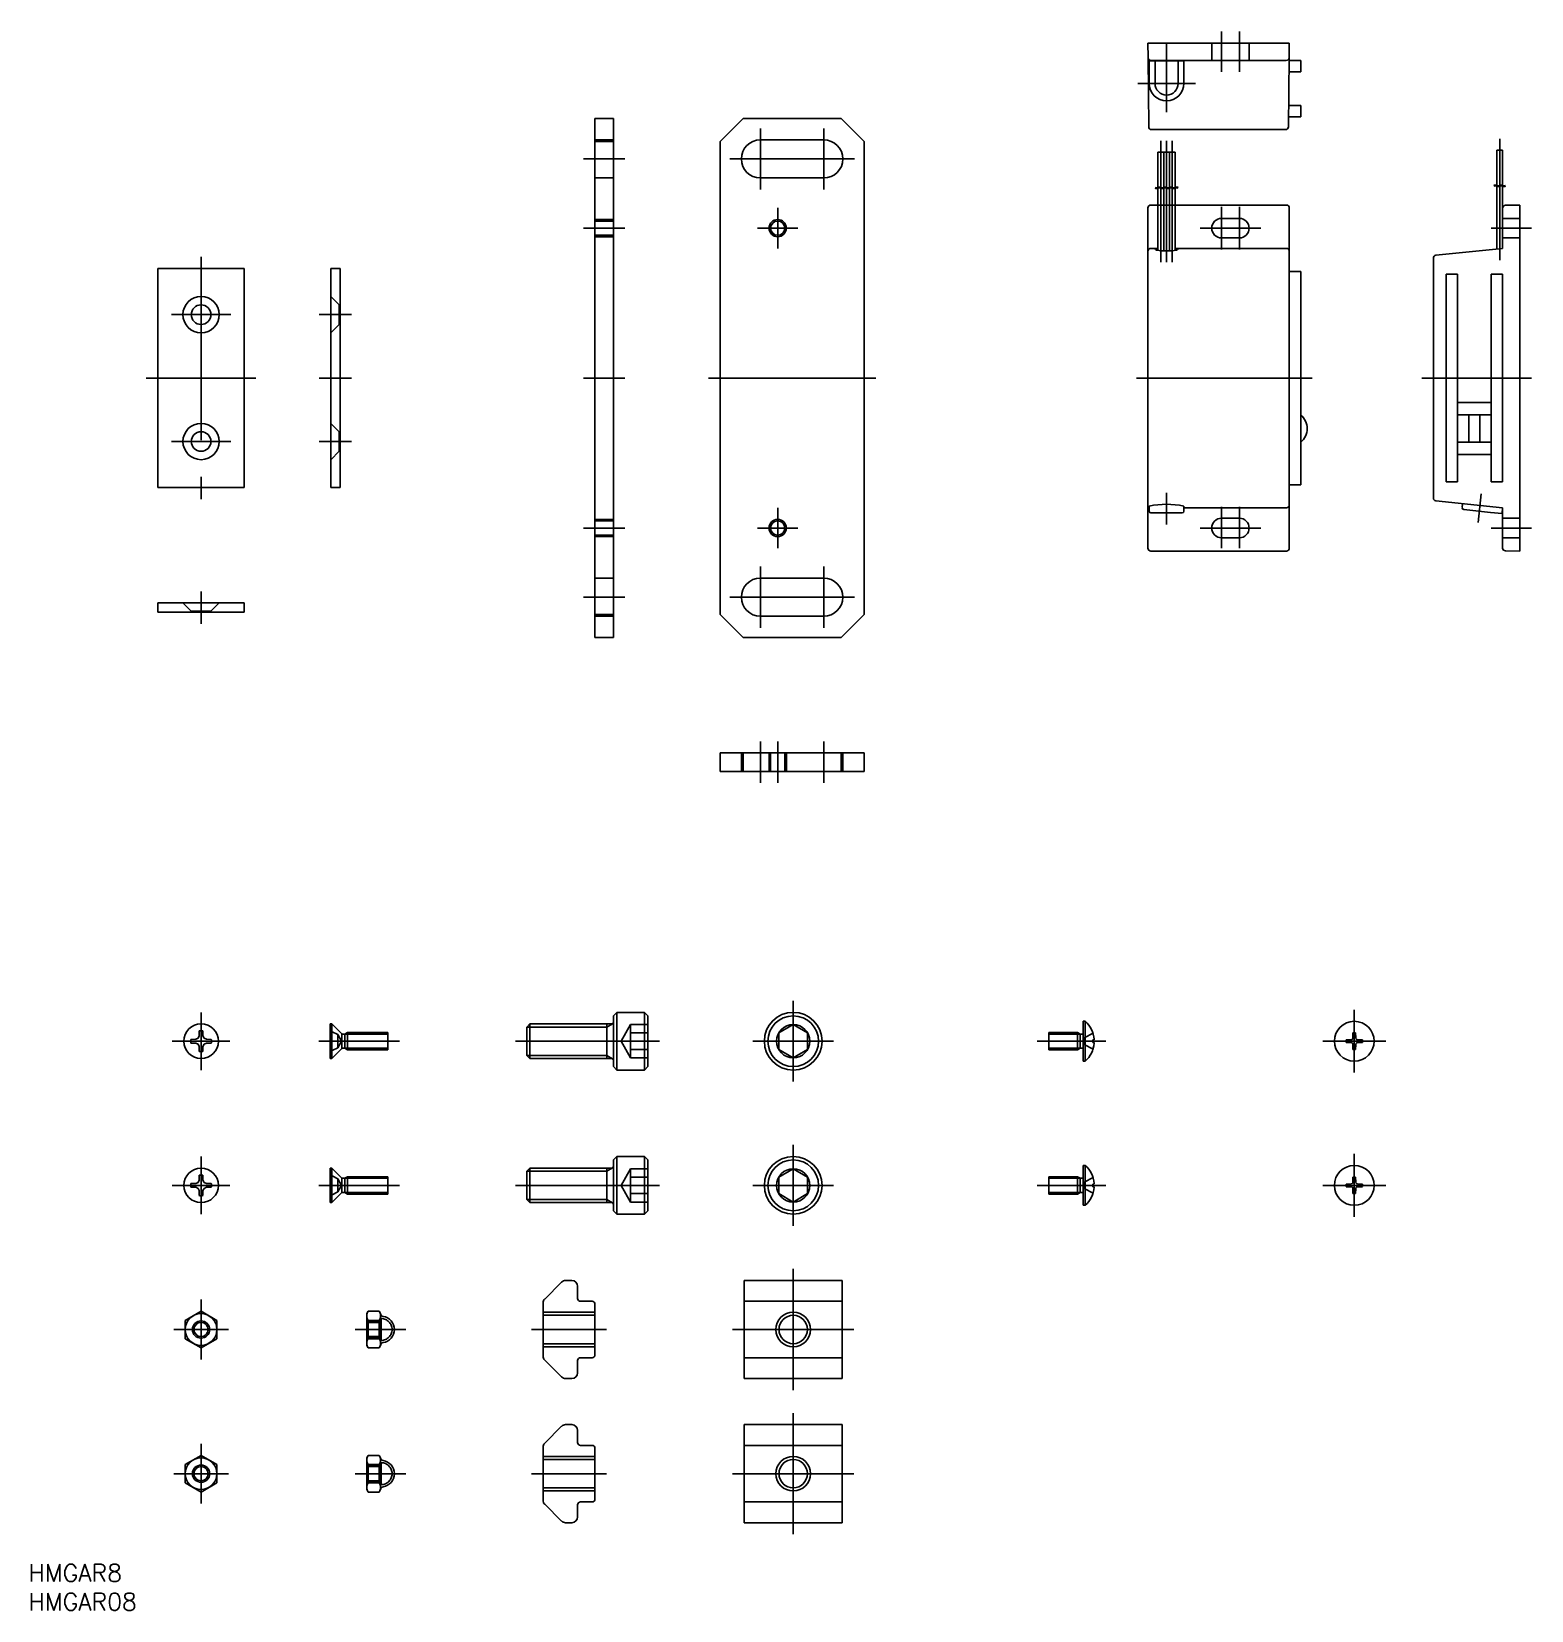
# Model space of a CAD drawing. Extents: x -29 to 231, y -214 to 60.
import ezdxf

# ---------------------------------------------------------------- set-up
doc = ezdxf.new("R2010")
doc.units = 0
doc.linetypes.add('CENTER', pattern=[50.8, 31.75, -6.35, 6.35, -6.35])
doc.linetypes.add('DASHED', pattern=[19.05, 12.7, -6.35])
doc.layers.get('0').update_dxf_attribs({"linetype": 'CONTINUOUS'})
doc.layers.add('CENTER', color=1, linetype='CENTER')
doc.styles.get("Standard").update_dxf_attribs({"font": 'txt.shx', "height": 3, "bigfont": 'bigfont.shx'})

# ---------------------------------------------------------------- blocks, each defined once
blk = doc.blocks.new('*U2')
at = {"color": 7, "linetype": 'CONTINUOUS'}
blk.add_text('HMGAR8', height=3, dxfattribs=at).set_placement((-29.91, -208.72))
blk = doc.blocks.new('*U3')
at = {"color": 7, "linetype": 'CONTINUOUS'}
blk.add_text('HMGAR08', height=3, dxfattribs=at).set_placement((-29.91, -213.72))

msp = doc.modelspace()

# ---------------------------------------------------------------- linework, layer by layer
at = {"color": 7, "linetype": 'CONTINUOUS'}
for p, q in [((164.24, 55.59), (164.22, 58.09)), ((188.72, 58.09), (164.22, 58.09)), ((188.72, 58.09), (188.7, 55.59)), ((164.35, 43.59), (164.24, 55.59)), ((188.2, 55.09), (164.74, 55.09)), ((165.44, 55.09), (165.44, 51.09)), ((169.44, 55.09), (169.44, 51.09)), ((188.7, 55.59), (188.59, 43.59)), ((190.72, 55.09), (188.69, 55.09)), ((190.72, 55.09), (190.72, 53.09)), ((190.72, 53.09), (188.68, 53.09)), ((190.72, 47.29), (188.63, 47.29)), ((190.72, 47.29), (190.72, 45.29)), ((68.3, -45), (68.3, 45)), ((71.5, 45), (68.3, 45)), ((71.5, -45), (71.5, 45)), ((90, 41), (94, 45)), ((94, 45), (111, 45)), ((115, 41), (111, 45)), ((188.61, 45.29), (190.72, 45.29)), ((97, 41.3), (108, 41.3)), ((188.09, 43.09), (164.85, 43.09)), ((71.5, 41), (68.3, 41)), ((90, 41), (90, -41)), ((115, -41), (115, 41)), ((165.94, 33.04), (165.94, 39.17)), ((168.94, 39.17), (165.94, 39.17)), ((166.94, 33.04), (166.94, 39.17)), ((167.94, 33.04), (167.94, 39.17)), ((168.94, 33.04), (168.94, 39.17)), ((224.72, 33.38), (224.72, 39.51)), ((224.72, 39.51), (225.72, 39.51)), ((225.72, 33.38), (225.72, 39.51)), ((97, 34.7), (108, 34.7)), ((165.94, 22.16), (165.94, 32.93)), ((166.94, 22.05), (166.94, 32.93)), ((167.94, 22.05), (167.94, 32.93)), ((168.94, 22.16), (168.94, 32.94)), ((224.72, 22.4), (224.72, 33.27)), ((225.72, 22.5), (225.72, 33.27)), ((164.22, -22), (164.22, 29.5)), ((188.22, 30), (164.72, 30)), ((180.07, 27.7), (176.97, 27.7)), ((188.72, -22), (188.72, 29.5)), ((225.72, 22.5), (225.72, 29.47)), ((228.72, 30), (226.21, 29.97)), ((228.72, -30), (228.72, 30)), ((164.72, 22.5), (165.94, 22.5)), ((168.94, 22.5), (188.22, 22.5)), ((180.07, 24.3), (176.97, 24.3)), ((214.17, 21.3), (225.72, 22.5)), ((213.72, -20.8), (213.72, 20.8)), ((-7.5, -19), (-7.5, 19)), ((7.5, 19), (-7.5, 19)), ((7.5, -19), (7.5, 19)), ((22.5, -19), (22.5, 19)), ((24.1, 19), (22.5, 19)), ((24.1, -19), (24.1, 19)), ((190.72, 18.5), (188.72, 18.5)), ((190.72, -18.5), (190.72, 18.5)), ((215.92, 18), (215.92, -18)), ((215.92, 18), (217.92, 18)), ((217.92, 18), (217.92, -18)), ((223.72, 18), (223.72, -18)), ((223.72, 18), (225.72, 18)), ((225.72, -18), (225.72, 18)), ((217.92, -4.25), (223.72, -4.25)), ((217.92, -6.38), (223.72, -6.38)), ((219.85, -6.38), (219.85, -11.13)), ((221.79, -6.38), (221.79, -11.13)), ((190.72, -13.25), (190.72, -10.05)), ((217.92, -11.13), (223.72, -11.13)), ((217.92, -11.13), (223.72, -11.13)), ((217.92, -13.25), (223.72, -13.25)), ((-7.5, -19), (7.5, -19)), ((22.5, -19), (24.1, -19)), ((188.72, -18.5), (190.72, -18.5)), ((215.92, -18), (217.92, -18)), ((223.72, -18), (225.72, -18)), ((214.17, -21.3), (225.72, -22.5)), ((218.72, -22.47), (218.79, -21.78)), ((164.22, -22), (164.22, -29.5)), ((164.44, -22.89), (164.44, -22.19)), ((164.44, -23.1), (164.44, -22.89)), ((164.74, -23.39), (170.14, -23.39)), ((170.44, -23.1), (170.44, -22.19)), ((170.44, -22.5), (188.22, -22.5)), ((180.07, -24.3), (176.97, -24.3)), ((188.72, -29.5), (188.72, -22)), ((218.98, -22.8), (223.63, -23.29)), ((223.63, -23.29), (225.62, -23.49)), ((225.62, -23.49), (225.72, -22.5)), ((225.72, -29.47), (225.72, -22.5)), ((164.72, -30), (188.22, -30)), ((180.07, -27.7), (176.97, -27.7)), ((228.72, -30), (226.21, -29.97)), ((97, -34.7), (108, -34.7)), ((-7.5, -39), (7.5, -39)), ((-7.5, -40.6), (-7.5, -39)), ((-7.5, -40.6), (7.5, -40.6)), ((7.5, -40.6), (7.5, -39)), ((71.5, -41), (68.3, -41)), ((94, -45), (90, -41)), ((111, -45), (115, -41)), ((97, -41.3), (108, -41.3)), ((71.5, -45), (68.3, -45)), ((94, -45), (111, -45)), ((90, -65), (115, -65)), ((90, -65), (90, -68.2)), ((94, -65), (94, -68.2)), ((111, -65), (111, -68.2)), ((115, -65), (115, -68.2)), ((90, -68.2), (115, -68.2)), ((22.4, -118), (22.4, -112)), ((22.65, -112), (22.4, -112)), ((22.65, -118), (22.65, -112)), ((24.33, -113.68), (22.65, -112)), ((56.5, -112.54), (57.04, -112)), ((71.25, -112), (57.04, -112)), ((57.04, -118), (57.04, -112)), ((70.38, -112), (70.38, -118)), ((72.1, -110), (71.5, -110.6)), ((71.5, -110.6), (71.5, -119.4)), ((72.1, -110), (72.1, -120)), ((76.9, -110), (72.1, -110)), ((76.9, -110), (76.9, -120)), ((76.9, -110), (77.5, -110.6)), ((77.5, -110.6), (77.5, -119.4)), ((100.19, -113.56), (102.69, -112.11)), ((102.69, -112.11), (105.19, -113.56)), ((153, -118.45), (153, -111.55)), ((153, -111.55), (153.34, -111.55)), ((153.34, -118.45), (153.34, -111.55)), ((-0.92, -114.67), (-1.77, -114.68)), ((-0.92, -114.67), (-0.52, -114.48)), ((-0.33, -114.08), (-0.52, -114.48)), ((-0.33, -114.08), (-0.32, -113.23)), ((0.33, -114.08), (0.32, -113.23)), ((0.33, -114.08), (0.52, -114.48)), ((0.92, -114.67), (0.52, -114.48)), ((0.92, -114.67), (1.77, -114.68)), ((24.42, -116.23), (24.42, -113.77)), ((24.54, -113.77), (24.95, -113.77)), ((25.42, -113.5), (24.95, -113.77)), ((24.95, -116.23), (24.95, -113.77)), ((25.42, -113.5), (32.4, -113.5)), ((25.42, -116.5), (25.42, -113.5)), ((32.4, -113.5), (32.4, -116.5)), ((56.5, -117.46), (56.5, -112.54)), ((100.19, -116.44), (100.19, -113.56)), ((105.19, -113.56), (105.19, -116.44)), ((152, -113.5), (147, -113.5)), ((147, -113.5), (147, -116.5)), ((152.47, -113.77), (152, -113.5)), ((152, -116.5), (152, -113.5)), ((152.9, -113.77), (152.47, -113.77)), ((152.47, -116.23), (152.47, -113.77)), ((154.67, -114.77), (154.87, -114.76)), ((154.67, -114.77), (154.67, -115.23)), ((199.43, -114.76), (198.57, -114.77)), ((199.66, -114.66), (199.43, -114.76)), ((199.66, -114.66), (199.76, -114.43)), ((199.76, -114.43), (199.77, -113.57)), ((200.24, -114.43), (200.23, -113.57)), ((200.34, -114.66), (200.24, -114.43)), ((200.34, -114.66), (200.57, -114.76)), ((200.57, -114.76), (201.43, -114.77)), ((-0.92, -115.33), (-1.77, -115.32)), ((-0.92, -115.33), (-0.52, -115.52)), ((-0.33, -115.92), (-0.52, -115.52)), ((-0.33, -115.92), (-0.32, -116.77)), ((0.33, -115.92), (0.32, -116.77)), ((0.33, -115.92), (0.52, -115.52)), ((0.92, -115.33), (0.52, -115.52)), ((0.92, -115.33), (1.77, -115.32)), ((24.33, -116.32), (22.65, -118)), ((24.54, -116.23), (24.95, -116.23)), ((25.42, -116.5), (24.95, -116.23)), ((25.42, -116.5), (32.4, -116.5)), ((56.5, -117.46), (57.04, -118)), ((102.69, -117.89), (100.19, -116.44)), ((105.19, -116.44), (102.69, -117.89)), ((152, -116.5), (147, -116.5)), ((152, -116.5), (152.47, -116.23)), ((152.9, -116.23), (152.47, -116.23)), ((154.67, -115.23), (154.87, -115.24)), ((199.43, -115.24), (198.57, -115.23)), ((199.66, -115.34), (199.43, -115.24)), ((199.66, -115.34), (199.76, -115.57)), ((199.76, -115.57), (199.77, -116.43)), ((200.24, -115.57), (200.23, -116.43)), ((200.34, -115.34), (200.24, -115.57)), ((200.34, -115.34), (200.57, -115.24)), ((200.57, -115.24), (201.43, -115.23)), ((22.4, -118), (22.65, -118)), ((71.25, -118), (57.04, -118)), ((72.1, -120), (71.5, -119.4)), ((76.9, -120), (72.1, -120)), ((76.9, -120), (77.5, -119.4)), ((153, -118.45), (153.34, -118.45)), ((72.1, -135), (71.5, -135.6)), ((71.5, -135.6), (71.5, -144.4)), ((72.1, -135), (72.1, -145)), ((76.9, -135), (72.1, -135)), ((76.9, -135), (76.9, -145)), ((76.9, -135), (77.5, -135.6)), ((77.5, -135.6), (77.5, -144.4)), ((153, -143.45), (153, -136.55)), ((153, -136.55), (153.34, -136.55)), ((153.34, -143.45), (153.34, -136.55)), ((-0.92, -139.67), (-0.52, -139.48)), ((-0.33, -139.08), (-0.52, -139.48)), ((-0.33, -139.08), (-0.32, -138.23)), ((0.33, -139.08), (0.32, -138.23)), ((0.33, -139.08), (0.52, -139.48)), ((0.92, -139.67), (0.52, -139.48)), ((22.4, -143), (22.4, -137)), ((22.65, -137), (22.4, -137)), ((24.33, -138.68), (22.65, -137)), ((22.65, -143), (22.65, -137)), ((24.42, -141.23), (24.42, -138.77)), ((24.54, -138.77), (24.95, -138.77)), ((25.42, -138.5), (24.95, -138.77)), ((24.95, -141.23), (24.95, -138.77)), ((25.42, -138.5), (32.4, -138.5)), ((25.42, -141.5), (25.42, -138.5)), ((32.4, -138.5), (32.4, -141.5)), ((56.5, -137.54), (57.04, -137)), ((56.5, -142.46), (56.5, -137.54)), ((71.25, -137), (57.04, -137)), ((57.04, -143), (57.04, -137)), ((70.38, -137), (70.38, -143)), ((100.19, -138.56), (102.69, -137.11)), ((100.19, -141.44), (100.19, -138.56)), ((102.69, -137.11), (105.19, -138.56)), ((105.19, -138.56), (105.19, -141.44)), ((152, -138.5), (147, -138.5)), ((147, -138.5), (147, -141.5)), ((152.47, -138.77), (152, -138.5)), ((152, -141.5), (152, -138.5)), ((152.9, -138.77), (152.47, -138.77)), ((152.47, -141.23), (152.47, -138.77)), ((199.66, -139.66), (199.76, -139.43)), ((199.76, -139.43), (199.77, -138.57)), ((200.24, -139.43), (200.23, -138.57)), ((200.34, -139.66), (200.24, -139.43)), ((-0.92, -139.67), (-1.77, -139.68)), ((-0.92, -140.33), (-1.77, -140.32)), ((-0.92, -140.33), (-0.52, -140.52)), ((-0.33, -140.92), (-0.52, -140.52)), ((-0.33, -140.92), (-0.32, -141.77)), ((0.33, -140.92), (0.32, -141.77)), ((0.33, -140.92), (0.52, -140.52)), ((0.92, -140.33), (0.52, -140.52)), ((0.92, -139.67), (1.77, -139.68)), ((0.92, -140.33), (1.77, -140.32)), ((24.33, -141.32), (22.65, -143)), ((24.54, -141.23), (24.95, -141.23)), ((25.42, -141.5), (24.95, -141.23)), ((25.42, -141.5), (32.4, -141.5)), ((102.69, -142.89), (100.19, -141.44)), ((105.19, -141.44), (102.69, -142.89)), ((152, -141.5), (147, -141.5)), ((152, -141.5), (152.47, -141.23)), ((152.9, -141.23), (152.47, -141.23)), ((154.67, -139.77), (154.87, -139.76)), ((154.67, -139.77), (154.67, -140.23)), ((154.67, -140.23), (154.87, -140.24)), ((199.43, -139.76), (198.57, -139.77)), ((199.43, -140.24), (198.57, -140.23)), ((199.66, -139.66), (199.43, -139.76)), ((199.66, -140.34), (199.43, -140.24)), ((199.66, -140.34), (199.76, -140.57)), ((199.76, -140.57), (199.77, -141.43)), ((200.24, -140.57), (200.23, -141.43)), ((200.34, -140.34), (200.24, -140.57)), ((200.34, -139.66), (200.57, -139.76)), ((200.34, -140.34), (200.57, -140.24)), ((200.57, -139.76), (201.43, -139.77)), ((200.57, -140.24), (201.43, -140.23)), ((22.4, -143), (22.65, -143)), ((56.5, -142.46), (57.04, -143)), ((71.25, -143), (57.04, -143)), ((72.1, -145), (71.5, -144.4)), ((76.9, -145), (72.1, -145)), ((76.9, -145), (77.5, -144.4)), ((153, -143.45), (153.34, -143.45)), ((62.51, -156.79), (59.59, -159.71)), ((64.3, -156.5), (63.21, -156.5)), ((65.3, -157.5), (65.3, -159.6)), ((94.19, -156.5), (94.19, -173.5)), ((94.19, -156.5), (111.19, -156.5)), ((111.19, -156.5), (111.19, -173.5)), ((59.3, -160.41), (59.3, -169.59)), ((67.8, -160.1), (65.8, -160.1)), ((68.3, -160.6), (68.3, -169.4)), ((94.19, -160.1), (111.19, -160.1)), ((-2.75, -163.41), (0, -161.82)), ((-2.75, -166.59), (-2.75, -163.41)), ((0, -161.82), (2.75, -163.41)), ((2.75, -163.41), (2.75, -166.59)), ((28.73, -162.25), (28.98, -161.82)), ((28.73, -167.75), (28.73, -162.25)), ((30.89, -161.82), (28.98, -161.82)), ((28.98, -163.41), (30.89, -163.41)), ((31.13, -162.25), (30.89, -161.82)), ((31.13, -167.75), (31.13, -162.25)), ((0, -168.18), (-2.75, -166.59)), ((2.75, -166.59), (0, -168.18)), ((30.89, -166.59), (28.98, -166.59)), ((28.73, -167.75), (28.98, -168.18)), ((28.98, -168.18), (30.89, -168.18)), ((31.13, -167.75), (30.89, -168.18)), ((59.59, -170.29), (62.51, -173.21)), ((65.3, -170.4), (65.3, -172.5)), ((67.8, -169.9), (65.8, -169.9)), ((94.19, -169.9), (111.19, -169.9)), ((64.3, -173.5), (63.21, -173.5)), ((94.19, -173.5), (111.19, -173.5)), ((62.51, -181.79), (59.59, -184.71)), ((64.3, -181.5), (63.21, -181.5)), ((65.3, -182.5), (65.3, -184.6)), ((94.19, -181.5), (94.19, -198.5)), ((94.19, -181.5), (111.19, -181.5)), ((111.19, -181.5), (111.19, -198.5)), ((59.3, -185.41), (59.3, -194.59)), ((67.8, -185.1), (65.8, -185.1)), ((68.3, -185.6), (68.3, -194.4)), ((94.19, -185.1), (111.19, -185.1)), ((-2.75, -188.41), (0, -186.82)), ((-2.75, -191.59), (-2.75, -188.41)), ((0, -186.82), (2.75, -188.41)), ((2.75, -188.41), (2.75, -191.59)), ((28.73, -187.25), (28.98, -186.82)), ((28.73, -192.75), (28.73, -187.25)), ((30.89, -186.82), (28.98, -186.82)), ((28.98, -188.41), (30.89, -188.41)), ((31.13, -187.25), (30.89, -186.82)), ((31.13, -192.75), (31.13, -187.25)), ((0, -193.18), (-2.75, -191.59)), ((2.75, -191.59), (0, -193.18)), ((30.89, -191.59), (28.98, -191.59)), ((28.73, -192.75), (28.98, -193.18)), ((28.98, -193.18), (30.89, -193.18)), ((31.13, -192.75), (30.89, -193.18)), ((59.59, -195.29), (62.51, -198.21)), ((65.3, -195.4), (65.3, -197.5)), ((67.8, -194.9), (65.8, -194.9)), ((94.19, -194.9), (111.19, -194.9)), ((64.3, -198.5), (63.21, -198.5)), ((94.19, -198.5), (111.19, -198.5))]:
    msp.add_line(p, q, dxfattribs=at)
at = {"color": 3, "linetype": 'DASHED'}
for p, q in [((175.27, 58.09), (175.27, 55.09)), ((181.77, 58.09), (181.77, 55.09)), ((164.74, 55.09), (164.44, 55.09)), ((71.5, 41.3), (68.3, 41.3)), ((71.5, 34.7), (68.3, 34.7)), ((68.3, 27.5), (71.5, 27.5)), ((225.72, 27.7), (228.72, 27.7)), ((68.3, 27.23), (71.5, 27.23)), ((68.3, 24.77), (71.5, 24.77)), ((68.3, 24.5), (71.5, 24.5)), ((225.72, 24.3), (228.72, 24.3)), ((22.5, 14.15), (23.95, 12.7)), ((23.95, 12.7), (23.95, 9.3)), ((23.95, 12.7), (24.1, 12.7)), ((22.5, 7.85), (23.95, 9.3)), ((23.95, 9.3), (24.1, 9.3)), ((22.5, -7.85), (23.95, -9.3)), ((23.95, -12.7), (23.95, -9.3)), ((23.95, -9.3), (24.1, -9.3)), ((22.5, -14.15), (23.95, -12.7)), ((23.95, -12.7), (24.1, -12.7)), ((68.3, -24.5), (71.5, -24.5)), ((225.72, -24.3), (228.72, -24.3)), ((68.3, -24.77), (71.5, -24.77)), ((68.3, -27.23), (71.5, -27.23)), ((68.3, -27.5), (71.5, -27.5)), ((225.72, -27.7), (228.72, -27.7)), ((71.5, -34.7), (68.3, -34.7)), ((-3.15, -39), (-1.7, -40.45)), ((-1.7, -40.45), (1.7, -40.45)), ((-1.7, -40.45), (-1.7, -40.6)), ((3.15, -39), (1.7, -40.45)), ((1.7, -40.45), (1.7, -40.6)), ((71.5, -41.3), (68.3, -41.3)), ((93.7, -68.2), (93.7, -65)), ((98.5, -68.2), (98.5, -65)), ((98.77, -68.2), (98.77, -65)), ((101.23, -68.2), (101.23, -65)), ((101.5, -68.2), (101.5, -65)), ((111.3, -68.2), (111.3, -65)), ((74.5, -112.11), (72.83, -115)), ((77.5, -112.11), (74.5, -112.11)), ((74.5, -117.89), (74.5, -112.11)), ((22.73, -113.37), (23.73, -113.86)), ((24.33, -115), (23.73, -113.86)), ((23.73, -113.86), (23.73, -116.14)), ((77.5, -113.56), (74.5, -113.56)), ((152.91, -115), (153.25, -114.36)), ((154.62, -113.69), (153.25, -114.36)), ((153.25, -114.36), (153.25, -115.64)), ((22.73, -116.63), (23.73, -116.14)), ((24.33, -115), (23.73, -116.14)), ((74.5, -117.89), (72.83, -115)), ((77.5, -116.44), (74.5, -116.44)), ((152.91, -115), (153.25, -115.64)), ((154.62, -116.31), (153.25, -115.64)), ((77.5, -117.89), (74.5, -117.89)), ((22.73, -138.37), (23.73, -138.85)), ((23.73, -138.85), (23.73, -141.15)), ((24.33, -140), (23.73, -138.85)), ((74.5, -137.11), (72.83, -140)), ((77.5, -137.11), (74.5, -137.11)), ((74.5, -142.89), (74.5, -137.11)), ((77.5, -138.56), (74.5, -138.56)), ((152.91, -140), (153.25, -139.37)), ((154.62, -138.69), (153.25, -139.37)), ((153.25, -139.37), (153.25, -140.63)), ((22.73, -141.63), (23.73, -141.15)), ((24.33, -140), (23.73, -141.15)), ((74.5, -142.89), (72.83, -140)), ((77.5, -141.44), (74.5, -141.44)), ((152.91, -140), (153.25, -140.63)), ((154.62, -141.31), (153.25, -140.63)), ((77.5, -142.89), (74.5, -142.89)), ((28.73, -163.5), (31.13, -163.5)), ((28.73, -163.5), (29, -163.77)), ((29, -163.77), (30.86, -163.77)), ((29, -163.77), (29, -166.23)), ((31.13, -163.5), (30.86, -163.77)), ((30.86, -163.77), (30.86, -166.23)), ((31.23, -163.1), (31.13, -163.1)), ((31.23, -166.9), (31.23, -163.1)), ((68.3, -162), (59.3, -162)), ((68.3, -162.54), (59.3, -162.54)), ((28.73, -166.5), (29, -166.23)), ((28.73, -166.5), (31.13, -166.5)), ((29, -166.23), (30.86, -166.23)), ((31.13, -166.5), (30.86, -166.23)), ((31.23, -166.9), (31.13, -166.9)), ((68.3, -167.46), (59.3, -167.46)), ((68.3, -168), (59.3, -168)), ((28.73, -188.5), (29, -188.77)), ((28.73, -188.5), (31.13, -188.5)), ((29, -188.77), (29, -191.23)), ((29, -188.77), (30.86, -188.77)), ((31.13, -188.5), (30.86, -188.77)), ((30.86, -188.77), (30.86, -191.23)), ((31.23, -188.1), (31.13, -188.1)), ((31.23, -191.9), (31.23, -188.1)), ((68.3, -187), (59.3, -187)), ((68.3, -187.54), (59.3, -187.54)), ((28.73, -191.5), (29, -191.23)), ((28.73, -191.5), (31.13, -191.5)), ((29, -191.23), (30.86, -191.23)), ((31.13, -191.5), (30.86, -191.23)), ((31.23, -191.9), (31.13, -191.9)), ((68.3, -192.46), (59.3, -192.46)), ((68.3, -193), (59.3, -193))]:
    msp.add_line(p, q, dxfattribs=at)
at = {"color": 3, "linetype": 'CONTINUOUS'}
for p, q in [((164.44, 51.09), (164.44, 55.09)), ((170.14, 54.99), (164.74, 54.99)), ((170.44, 51.09), (170.44, 55.09)), ((71.38, -111.97), (70.38, -112.54)), ((24.95, -113.77), (32.4, -113.77)), ((70.38, -112.54), (56.5, -112.54)), ((152.47, -113.77), (147, -113.77)), ((24.95, -116.23), (32.4, -116.23)), ((70.38, -117.46), (56.5, -117.46)), ((71.38, -118.03), (70.38, -117.46)), ((152.47, -116.23), (147, -116.23)), ((24.95, -138.77), (32.4, -138.77)), ((70.38, -137.54), (56.5, -137.54)), ((71.38, -136.97), (70.38, -137.54)), ((152.47, -138.77), (147, -138.77)), ((24.95, -141.23), (32.4, -141.23)), ((152.47, -141.23), (147, -141.23)), ((70.38, -142.46), (56.5, -142.46)), ((71.38, -143.03), (70.38, -142.46))]:
    msp.add_line(p, q, dxfattribs=at)
for centre, radius in [((100, 26), 1.5), ((100, -26), 1.5), ((0, -165), 1.5), ((102.69, -165), 3), ((0, -190), 1.5), ((102.69, -190), 3)]:
    msp.add_circle(centre, radius, dxfattribs=at)
at = {"color": 7, "linetype": 'CONTINUOUS'}
for centre, radius in [((100, 26), 1.23), ((0, 11), 3.15), ((0, 11), 1.7), ((0, -11), 3.15), ((0, -11), 1.7), ((100, -26), 1.23), ((0, -115), 3), ((102.69, -115), 5), ((102.69, -115), 4.4), ((102.69, -115), 2.89), ((200, -115), 3.45), ((102.69, -140), 5), ((102.69, -140), 4.4), ((200, -140), 3.45), ((0, -140), 3), ((102.69, -140), 2.89), ((0, -165), 2.75), ((0, -165), 1.23), ((102.69, -165), 2.46), ((0, -190), 2.75), ((0, -190), 1.23), ((102.69, -190), 2.46)]:
    msp.add_circle(centre, radius, dxfattribs=at)
for centre, radius, start, end in [((164.74, 55.59), 0.5, 180.5, 270), ((188.2, 55.59), 0.5, 270, 359.4875), ((167.44, 51.09), 2, 180, 0), ((97, 38), 3.3, 90, 270), ((108, 38), 3.3, 270, 90), ((164.85, 43.59), 0.5, 180.5, 270), ((188.09, 43.59), 0.5, 270, 359.5), ((164.72, 29.5), 0.5, 90, 180), ((176.97, 26), 1.7, 90, 270), ((180.07, 26), 1.7, 270, 90), ((188.22, 29.5), 0.5, 0, 90), ((226.22, 29.47), 0.5, 90.5729, 180), ((164.72, 22), 0.5, 90, 180), ((165.74, 22.5), 0.3, 180, 262.0368), ((167.44, 31.38), 9.34, 259.25, 280.75), ((169.14, 22.5), 0.3, 277.9632, 360), ((188.22, 22), 0.5, 0, 90), ((214.22, 20.8), 0.5, 95.9469, 180), ((188.7, -8.76), 3.12, 310.4021, 49.5979), ((167.44, -36.47), 14.59, 78.1314, 101.8686), ((214.22, -20.8), 0.5, 180, 264.0531), ((164.72, -22), 0.5, 180, 236.3099), ((164.74, -23.09), 0.299, 180.1553, 270.1543), ((170.14, -23.09), 0.299, 269.8457, 359.8447), ((176.97, -26), 1.7, 90, 270), ((180.07, -26), 1.7, 270, 90), ((188.22, -22), 0.5, 270, 0), ((219.02, -22.51), 0.3, 174.05, 262.507), ((164.72, -29.5), 0.5, 180, 270), ((188.22, -29.5), 0.5, 270, 0), ((226.22, -29.47), 0.5, 180, 269.4271), ((97, -38), 3.3, 90, 270), ((108, -38), 3.3, 270, 90), ((71.25, -111.75), 0.25, 270, 0), ((150.3, -115), 4.6, 4.2535, 48.5904), ((0, -115), 1.8, 169.8876, 190.1124), ((0, -115), 1.8, 79.8876, 100.1124), ((0, -115), 1.8, 349.8876, 10.1124), ((24.54, -113.47), 0.3, 225, 270), ((152.9, -113.67), 0.1, 270, 0), ((154.69, -114.67), 0.195, 332.2184, 2.6733), ((200, -115), 1.45, 171.0389, 188.9611), ((200, -115), 1.45, 81.0389, 98.9611), ((200, -115), 1.45, 351.0389, 8.9611), ((0, -115), 1.8, 259.8876, 280.1124), ((24.54, -116.53), 0.3, 90, 135), ((152.9, -116.33), 0.1, 0, 90), ((150.3, -115), 4.6, 311.4096, 355.7465), ((154.69, -115.33), 0.195, 357.3267, 27.7816), ((200, -115), 1.45, 261.0389, 278.9611), ((71.25, -118.25), 0.25, 0, 90), ((71.25, -136.75), 0.25, 270, 0), ((150.3, -140), 4.6, 4.2535, 48.5904), ((0, -140), 1.8, 79.8876, 100.1124), ((24.54, -138.47), 0.3, 225, 270), ((152.9, -138.67), 0.1, 270, 0), ((200, -140), 1.45, 81.0389, 98.9611), ((0, -140), 1.8, 169.8876, 190.1124), ((0, -140), 1.8, 259.8876, 280.1124), ((0, -140), 1.8, 349.8876, 10.1124), ((24.54, -141.53), 0.3, 90, 135), ((152.9, -141.33), 0.1, 0, 90), ((150.3, -140), 4.6, 311.4096, 355.7465), ((154.69, -139.67), 0.195, 332.2184, 2.6733), ((154.69, -140.33), 0.195, 357.3267, 27.7816), ((200, -140), 1.45, 171.0389, 188.9611), ((200, -140), 1.45, 261.0389, 278.9611), ((200, -140), 1.45, 351.0389, 8.9611), ((71.25, -143.25), 0.25, 0, 90), ((63.21, -157.5), 1, 90, 135), ((64.3, -157.5), 1, 0, 90), ((60.3, -160.41), 1, 135, 180), ((65.8, -159.6), 0.5, 180, 270), ((67.8, -160.6), 0.5, 0, 90), ((30.14, -162.62), 1.41, 154.3842, 214.3842), ((33.99, -165), 5.25, 162.412, 197.588), ((29.73, -162.62), 1.41, 325.6158, 25.6158), ((25.88, -165), 5.25, 342.412, 17.588), ((31.63, -162.23), 0.5, 182.4469, 261.7962), ((31.23, -165), 2.3, 278.2038, 81.7962), ((30.14, -167.38), 1.41, 145.6158, 205.6158), ((29.73, -167.38), 1.41, 334.3842, 34.3842), ((31.63, -167.77), 0.5, 98.2038, 177.5531), ((60.3, -169.59), 1, 180, 225), ((67.8, -169.4), 0.5, 270, 0), ((65.8, -170.4), 0.5, 90, 180), ((63.21, -172.5), 1, 225, 270), ((64.3, -172.5), 1, 270, 0), ((63.21, -182.5), 1, 90, 135), ((64.3, -182.5), 1, 0, 90), ((60.3, -185.41), 1, 135, 180), ((65.8, -184.6), 0.5, 180, 270), ((67.8, -185.6), 0.5, 0, 90), ((30.14, -187.62), 1.41, 154.3842, 214.3842), ((33.99, -190), 5.25, 162.412, 197.588), ((29.73, -187.62), 1.41, 325.6158, 25.6158), ((25.88, -190), 5.25, 342.412, 17.588), ((31.63, -187.23), 0.5, 182.4469, 261.7962), ((31.23, -190), 2.3, 278.2038, 81.7962), ((30.14, -192.38), 1.41, 145.6158, 205.6158), ((29.73, -192.38), 1.41, 334.3842, 34.3842), ((31.63, -192.77), 0.5, 98.2038, 177.5531), ((67.8, -194.4), 0.5, 270, 0), ((60.3, -194.59), 1, 180, 225), ((65.8, -195.4), 0.5, 90, 180), ((63.21, -197.5), 1, 225, 270), ((64.3, -197.5), 1, 270, 0)]:
    msp.add_arc(centre, radius, start, end, dxfattribs=at)
at = {"color": 3, "linetype": 'CONTINUOUS'}
for centre, radius, start, end in [((164.8, 57.03), 2.04, 259.8448, 268.3185), ((170.08, 57.03), 2.04, 271.6815, 280.1552), ((167.44, 51.09), 3, 180, 0), ((165.7, 33.47), 0.499, 239.1157, 300), ((165.7, 33.37), 0.499, 239.1157, 300), ((166.2, 32.61), 0.499, 60, 119.9489), ((166.2, 32.5), 0.499, 60, 119.9489), ((166.7, 33.47), 0.499, 240, 300), ((166.7, 33.37), 0.499, 240, 300), ((167.19, 32.61), 0.499, 60, 120), ((167.19, 32.5), 0.499, 60, 120), ((167.69, 33.47), 0.499, 240, 300), ((167.69, 33.37), 0.499, 240, 300), ((168.19, 32.61), 0.499, 60, 120), ((168.19, 32.5), 0.499, 60, 120), ((168.69, 33.47), 0.499, 240, 300), ((168.69, 33.37), 0.499, 240, 300), ((169.19, 32.61), 0.499, 59.8855, 120), ((169.19, 32.5), 0.499, 59.8855, 120), ((224.47, 32.95), 0.499, 60, 120), ((224.47, 32.84), 0.499, 60, 120), ((224.97, 33.81), 0.499, 240, 300), ((224.97, 33.71), 0.499, 240, 300), ((225.46, 32.95), 0.499, 60.0511, 120), ((225.46, 32.84), 0.499, 60.0511, 120), ((225.96, 33.81), 0.499, 240, 300.8843), ((225.96, 33.71), 0.499, 240, 300.8843)]:
    msp.add_arc(centre, radius, start, end, dxfattribs=at)
at = {"color": 3, "linetype": 'DASHED'}
for centre, radius, start, end in [((23, -112.83), 0.6, 180, 243.7), ((154.4, -113.24), 0.5, 296.3, 306.1933), ((23, -117.17), 0.6, 116.3, 180), ((154.4, -116.76), 0.5, 53.8067, 63.7), ((23, -137.83), 0.6, 180, 243.7), ((154.4, -138.24), 0.5, 296.3, 306.1933), ((23, -142.17), 0.6, 116.3, 180), ((154.4, -141.76), 0.5, 53.8067, 63.7), ((31.23, -165), 1.9, 270, 90), ((31.23, -190), 1.9, 270, 90)]:
    msp.add_arc(centre, radius, start, end, dxfattribs=at)
at = {"layer": 'CENTER', "color": 1, "linetype": 'CENTER'}
for p, q in [((167.44, 46.09), (167.44, 58.09)), ((176.97, 60.09), (176.97, 53.09)), ((180.07, 60.09), (180.07, 53.09)), ((172.44, 51.09), (162.44, 51.09)), ((97, 43.3), (97, 32.7)), ((108, 43.3), (108, 32.7)), ((166.44, 41.17), (166.44, 20.09)), ((167.44, 41.17), (167.44, 20.09)), ((168.44, 41.17), (168.44, 20.09)), ((225.22, 41.51), (225.22, 20.43)), ((73.5, 38), (66.3, 38)), ((91.7, 38), (113.3, 38)), ((100, 29.5), (100, 22.5)), ((176.97, 29.7), (176.97, 22.3)), ((180.07, 29.7), (180.07, 22.3)), ((73.5, 26), (66.3, 26)), ((96.5, 26), (103.5, 26)), ((173.27, 26), (183.77, 26)), ((223.72, 26), (230.72, 26)), ((0, 21), (0, -21)), ((5.15, 11), (-5.15, 11)), ((20.5, 11), (26.1, 11)), ((9.5, 0), (-9.5, 0)), ((20.5, 0), (26.1, 0)), ((88, 0), (117, 0)), ((66.3, 0), (73.5, 0)), ((192.72, 0), (162.22, 0)), ((230.72, 0), (211.72, 0)), ((5.15, -11), (-5.15, -11)), ((20.5, -11), (26.1, -11)), ((167.44, -19.88), (167.44, -25.39)), ((221.47, -25.07), (221.98, -20.1)), ((100, -22.5), (100, -29.5)), ((176.97, -29.5), (176.97, -22.3)), ((180.07, -29.5), (180.07, -22.3)), ((73.5, -26), (66.3, -26)), ((96.5, -26), (103.5, -26)), ((173.27, -26), (183.77, -26)), ((223.72, -26), (230.72, -26)), ((97, -32.7), (97, -43.3)), ((108, -32.7), (108, -43.3)), ((0, -37), (0, -42.6)), ((73.5, -38), (66.3, -38)), ((91.7, -38), (113.3, -38)), ((97, -70.2), (97, -63)), ((100, -70.2), (100, -63)), ((108, -70.2), (108, -63)), ((102.69, -122), (102.69, -108)), ((0, -110), (0, -120)), ((200, -109.55), (200, -120.45)), ((5, -115), (-5, -115)), ((20.4, -115), (34.4, -115)), ((79.5, -115), (54.5, -115)), ((95.69, -115), (109.69, -115)), ((156.89, -115), (145, -115)), ((194.55, -115), (205.45, -115)), ((102.69, -147), (102.69, -133)), ((0, -135), (0, -145)), ((200, -134.55), (200, -145.45)), ((5, -140), (-5, -140)), ((20.4, -140), (34.4, -140)), ((79.5, -140), (54.5, -140)), ((95.69, -140), (109.69, -140)), ((156.89, -140), (145, -140)), ((194.55, -140), (205.45, -140)), ((102.69, -175.5), (102.69, -154.5)), ((0, -170.18), (0, -159.82)), ((4.75, -165), (-4.75, -165)), ((35.53, -165), (26.73, -165)), ((70.3, -165), (57.3, -165)), ((92.19, -165), (113.19, -165)), ((102.69, -200.5), (102.69, -179.5)), ((0, -195.18), (0, -184.82)), ((4.75, -190), (-4.75, -190)), ((35.53, -190), (26.73, -190)), ((70.3, -190), (57.3, -190)), ((92.19, -190), (113.19, -190))]:
    msp.add_line(p, q, dxfattribs=at)

# ---------------------------------------------------------------- block references
at = {"color": 7, "linetype": 'CONTINUOUS'}
for name in ['*U2', '*U3']:
    msp.add_blockref(name, (0, 0), dxfattribs=at)

doc.saveas('drawing.dxf')
